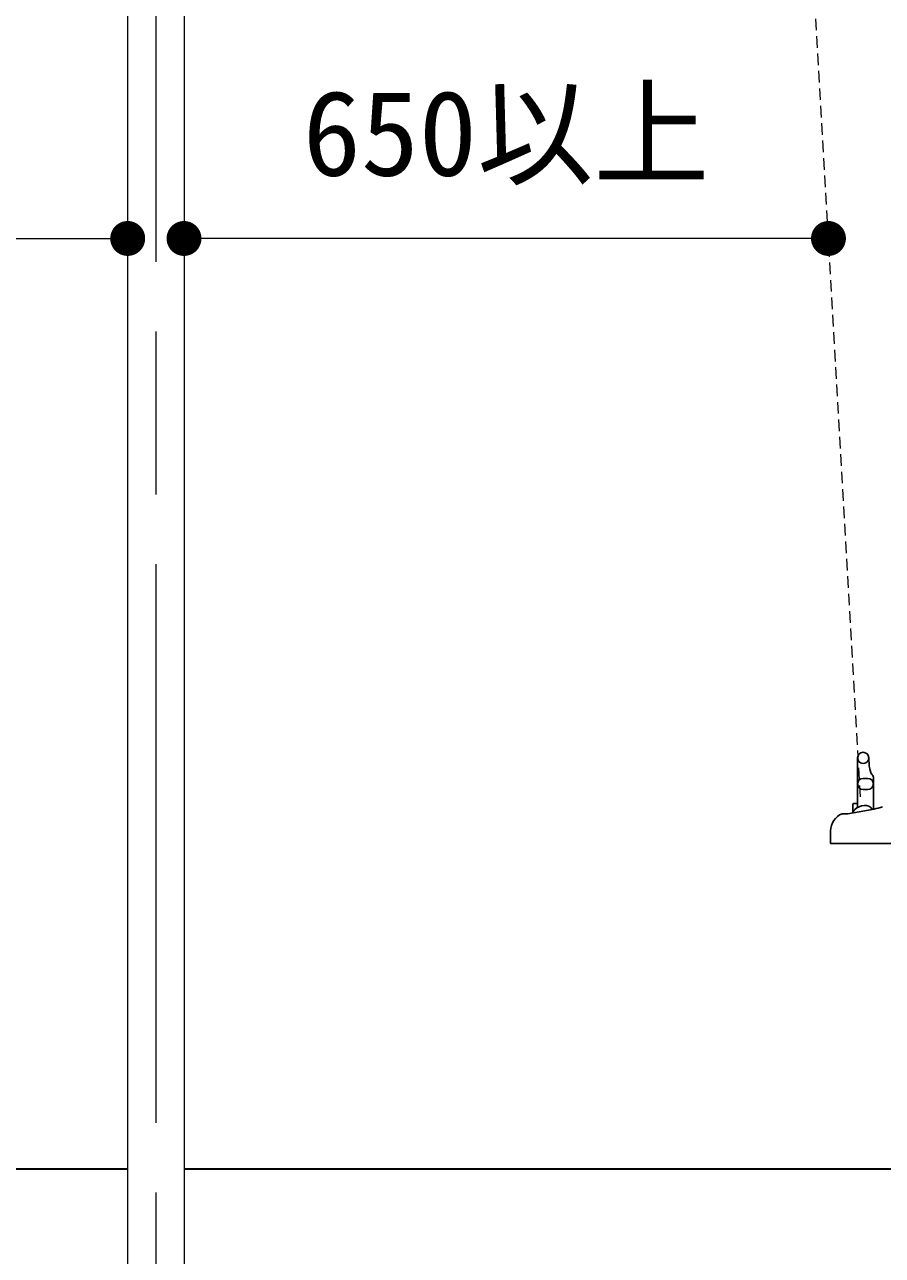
# Model space of a CAD drawing. Units: millimetres at full size, sheet at 1:50; details may follow other scales. Extents: x 750 to 20250, y 750 to 14100.
# Drawn here: x 5881 to 6803, y 3416 to 4738 of the extents above; entities that cross this region are included whole.
import ezdxf
from ezdxf.enums import TextEntityAlignment as Align

# ---------------------------------------------------------------- set-up
doc = ezdxf.new("R2010")
doc.units = ezdxf.units.MM
doc.header["$LTSCALE"] = 50
doc.linetypes.add('CHAIN', pattern=[18.5, 12, -1.5, 3.5, -1.5])
doc.linetypes.add('USER1', pattern=[0.375, 0.25, -0.125])
for name, color, linetype, lineweight in [('D-BMK', 2, 'CHAIN', 13), ('D-STR', 1, 'Continuous', 13), ('D-STR-DIM\u3000寸法線、寸法値', 7, 'Continuous', 13), ('D-STR-GL', 1, 'Continuous', 35), ('D-STR-HIDDEN', 1, 'Continuous', 25)]:
    doc.layers.add(name, color=color, linetype=linetype, lineweight=lineweight)
doc.styles.add('ＭＳ ゴシック', font='')
doc.styles.get('ＭＳ ゴシック').set_extended_font_data('MS Gothic')

# ---------------------------------------------------------------- blocks, each defined once
blk = doc.blocks.new('filled_dot')
at = {"color": 0, "linetype": 'Continuous', "lineweight": -2, "const_width": 1.25}
blk.add_lwpolyline([(-0.625, 0, 1), (0.625, 0, 1)], format="xyb", close=True, dxfattribs=at)

msp = doc.modelspace()

# ---------------------------------------------------------------- linework, layer by layer
at = {"layer": 'D-BMK'}
msp.add_line((6021.93, 6008.39), (6021.93, 2958.39), dxfattribs=at)
at = {"layer": 'D-STR'}
for p, q in [((5991.68, 2958.39), (5991.68, 5892.6)), ((6052.18, 5892.6), (6052.18, 2958.39))]:
    msp.add_line(p, q, dxfattribs=at)
at = {"layer": 'D-STR-DIM\u3000寸法線、寸法値'}
for p, q in [((5299.21, 4508.39), (5991.68, 4508.39)), ((6744.64, 4508.39), (6052.18, 4508.39))]:
    msp.add_line(p, q, dxfattribs=at)
at = {"layer": 'D-STR-GL'}
for p, q in [((5991.68, 3508.39), (2759.58, 3508.39)), ((9284.27, 3508.39), (6052.18, 3508.39))]:
    msp.add_line(p, q, dxfattribs=at)
at = {"layer": 'D-STR-HIDDEN', "color": 2, "linetype": 'USER1', "lineweight": 13}
msp.add_line((6778.93, 3908.39), (6671.93, 5780.84), dxfattribs=at)
at = {"layer": 'D-STR-HIDDEN'}
for p, q in [((6775.93, 3950.4), (6775.93, 3909.39)), ((6775.93, 3950.4), (6775.93, 3946.39)), ((6775.93, 3933.23), (6775.93, 3897.04)), ((6786.93, 3928.39), (6781.93, 3928.39)), ((6792.93, 3929.48), (6792.93, 3895.24)), ((6786.93, 3916.39), (6781.93, 3916.39)), ((6775.93, 3901.39), (6771.93, 3901.39)), ((6761.95, 3890.39), (6759.33, 3890.39)), ((6763.51, 3890.39), (6761.95, 3890.39)), ((6765.63, 3890.39), (6763.51, 3890.39)), ((6793.75, 3895.39), (6765.43, 3890.39)), ((6765.43, 3890.39), (6765.43, 3890.39)), ((6770.93, 3900.39), (6770.93, 3891.36)), ((6746.93, 3871.03), (6746.93, 3871.89)), ((6746.93, 3858.39), (6746.93, 3871.03)), ((6766.93, 3858.39), (6746.93, 3858.39)), ((7176.93, 3858.39), (6766.93, 3858.39))]:
    msp.add_line(p, q, dxfattribs=at)
for centre, radius, start, end in [((6781.93, 3950.39), 6, 0.57652, 180), ((6781.93, 3950.39), 6, 180, 0.57652), ((6867.92, 3951.3), 80, 180.60618, 189.08988), ((6867.92, 3951.3), 80, 180.60618, 183.44218), ((6781.93, 3922.39), 6, 90, 270), ((6786.93, 3922.39), 6, 270, 90), ((6803.74, 3941.02), 15, 189.05455, 219.88033), ((6803.74, 3941.02), 15, 207.47851, 219.88033), ((6789.93, 3929.48), 3, 0, 39.88034), ((6771.93, 3900.39), 1, 90, 180), ((6766.93, 3871.89), 20, 112.32159, 180), ((6776.93, 3890.39), 6, 131.79982, 170.56544), ((6784.93, 3881.45), 18, 96.38508, 131.80682), ((6783.93, 3890.39), 9, 30.90869, 96.39079), ((6648.37, 4490.48), 612.59, 283.72872, 284.58091)]:
    msp.add_arc(centre, radius, start, end, dxfattribs=at)

# ---------------------------------------------------------------- block references
at = {"layer": 'D-STR-DIM\u3000寸法線、寸法値', "xscale": 15, "yscale": 15, "rotation": 180}
for p in [(5991.68, 4508.39), (6744.64, 4508.39)]:
    msp.add_blockref('filled_dot', p, dxfattribs=at)
at = {"layer": 'D-STR-DIM\u3000寸法線、寸法値', "xscale": 15, "yscale": 15}
msp.add_blockref('filled_dot', (6052.18, 4508.39), dxfattribs=at)

# ---------------------------------------------------------------- texts
at = {"layer": 'D-STR-DIM\u3000寸法線、寸法値', "style": 'ＭＳ ゴシック'}
msp.add_text('650以上', height=91.64, dxfattribs=at).set_placement((6398.41, 4621.62), align=Align.MIDDLE_CENTER)

doc.saveas('drawing.dxf')
